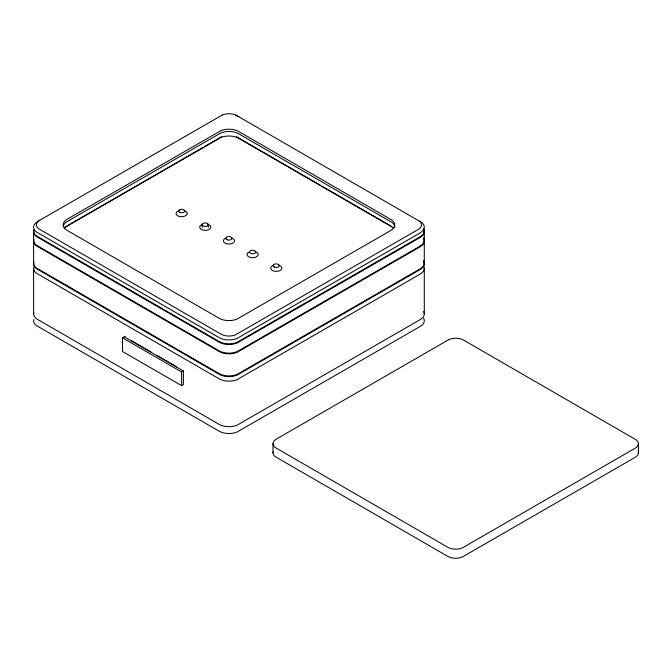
<?xml version="1.0" encoding="UTF-8"?>
<svg xmlns="http://www.w3.org/2000/svg" width="672" height="672" viewBox="0 0 672 672"><rect width="100%" height="100%" fill="white"/><g stroke="black" fill="none" stroke-linecap="round" stroke-linejoin="round"><path stroke-width="1.01" d="M64.621 227.329L202.768 147.596M204.582 146.546L221.852 136.576M124.244 336.798L183.397 370.952L183.397 384.611L181.625 385.636L122.472 351.481L122.472 337.823L125.16 336.269M122.472 337.823L181.625 371.977L183.414 370.936M236.368 136.744L320.872 185.539M322.686 186.589L391.742 226.472M131.342 340.67L151.057 352.052M156.979 355.463L176.694 366.853M638.4 443.696L638.4 452.802M424.292 231.042L424.292 263.827M424.292 268.38L424.292 313.916M273 443.696L273 452.802M208.354 224.666A3.066 1.772 0 0 1 203.75 226.195A3.066 1.772 0 0 1 203.75 223.129A3.066 1.772 0 0 1 208.354 224.666L208.354 227.396M202.222 224.666L202.222 227.396M181.625 371.977L181.625 385.636M33.6 231.042L33.6 263.827M33.6 268.38L33.6 313.916M638.266 451.794A11.155 6.443 0 0 1 635.132 457.355L462.26 557.054A11.155 6.443 0 0 1 447.812 556.391L275.134 456.582A11.155 6.443 0 0 1 273.143 451.794M423.612 318.259A13.944 8.047 0 0 1 420.21 326.441L237.14 431.995A13.944 8.047 0 0 1 219.089 431.172L36.263 325.475A13.944 8.047 0 0 1 33.768 319.486M423.612 311.43A13.944 8.047 0 0 1 420.21 319.612L237.14 425.158A13.944 8.047 0 0 1 219.089 424.343L36.263 318.646A13.944 8.047 0 0 1 33.768 312.656M235.276 115.265A13.944 8.047 0 0 1 238.804 116.743M394.716 227.17A13.944 8.047 0 0 0 392.053 222.44L238.804 133.82A13.944 8.047 0 0 0 220.752 132.997L67.259 221.474A13.944 8.047 0 0 0 63.344 225.91M419.37 221.105A11.155 6.443 0 0 1 418.236 229.446L235.502 334.832A11.155 6.443 0 0 1 221.063 334.177L38.522 228.673A11.155 6.443 0 0 1 39.656 220.34M423.612 229.236A13.944 8.047 0 0 1 420.21 237.418L237.14 342.964A13.944 8.047 0 0 1 219.089 342.149L36.263 236.452A13.944 8.047 0 0 1 33.768 230.462M393.196 228.068A13.944 8.047 0 0 0 392.053 226.993L238.804 138.373A13.944 8.047 0 0 0 220.752 137.55L67.259 226.027A13.944 8.047 0 0 0 64.697 228.068M423.612 238.568A13.944 8.047 0 0 1 420.21 246.75L237.14 352.304A13.944 8.047 0 0 1 219.089 351.481L36.263 245.792A13.944 8.047 0 0 1 33.768 239.795M423.612 228.556A13.944 8.047 0 0 1 420.21 236.729L237.14 342.283A13.944 8.047 0 0 1 219.089 341.46L36.263 235.771A13.944 8.047 0 0 1 33.768 229.782M423.612 261.341A13.944 8.047 0 0 1 420.21 269.514L237.14 375.068A13.944 8.047 0 0 1 219.089 374.254L36.263 268.556A13.944 8.047 0 0 1 33.768 262.567M423.612 237.888A13.944 8.047 0 0 1 420.21 246.07L237.14 351.616A13.944 8.047 0 0 1 219.089 350.801L36.263 245.104A13.944 8.047 0 0 1 33.768 239.114M423.612 265.894A13.944 8.047 0 0 1 420.21 274.075L237.14 379.621A13.944 8.047 0 0 1 219.089 378.806L36.263 273.109A13.944 8.047 0 0 1 33.768 267.12M423.612 260.652A13.944 8.047 0 0 1 420.21 268.834L237.14 374.388A13.944 8.047 0 0 1 219.089 373.565L36.263 267.876A13.944 8.047 0 0 1 33.768 261.887M278.804 265.28A5.578 3.217 0 0 1 280.602 270.178A5.578 3.217 0 0 1 271.933 270.178A5.578 3.217 0 0 1 273.739 265.28M255.142 251.622A5.578 3.217 0 0 1 257.116 256.385A5.578 3.217 0 0 1 248.665 256.771A5.578 3.217 0 0 1 249.329 251.882M231.479 237.964A5.578 3.217 0 0 1 233.276 242.852A5.578 3.217 0 0 1 224.616 242.852A5.578 3.217 0 0 1 226.414 237.964M207.816 224.297A5.578 3.217 0 0 1 209.622 229.194A5.578 3.217 0 0 1 200.953 229.194A5.578 3.217 0 0 1 202.751 224.297M184.153 210.638A5.578 3.217 0 0 1 185.766 215.662A5.578 3.217 0 0 1 176.946 215.258A5.578 3.217 0 0 1 179.903 210.445M222.39 114.946L37.682 221.474A13.944 8.047 0 0 0 36.263 231.899L219.089 337.596A13.944 8.047 0 0 0 237.14 338.411L420.21 232.865A13.944 8.047 0 0 0 421.63 222.44L236.83 115.609A11.155 6.443 0 0 0 222.39 114.946M220.752 130.721L67.259 219.198A13.944 8.047 0 0 0 65.839 229.622L219.089 318.242A13.944 8.047 0 0 0 237.14 319.057L390.634 230.58A13.944 8.047 0 0 0 392.053 220.164L238.804 131.544A13.944 8.047 0 0 0 220.752 130.721M449.148 339.444L276.268 439.135A11.155 6.443 0 0 0 275.134 447.476L447.812 547.285A11.155 6.443 0 0 0 462.26 547.94L635.132 448.249A11.155 6.443 0 0 0 636.266 439.908L463.588 340.099A11.155 6.443 0 0 0 449.148 339.444M274.336 267.019A3.066 1.772 0 0 0 279.3 265.927A3.066 1.772 0 0 0 275.167 263.995A3.066 1.772 0 0 0 274.336 267.019M250.681 253.361A3.066 1.772 0 0 0 255.637 252.26A3.066 1.772 0 0 0 251.504 250.328A3.066 1.772 0 0 0 250.681 253.361M227.413 239.862A3.066 1.772 0 0 0 232.016 238.325A3.066 1.772 0 0 0 227.413 236.788A3.066 1.772 0 0 0 227.413 239.862M180.088 212.537A3.066 1.772 0 0 0 184.691 211A3.066 1.772 0 0 0 180.088 209.471A3.066 1.772 0 0 0 180.088 212.537"/></g></svg>
